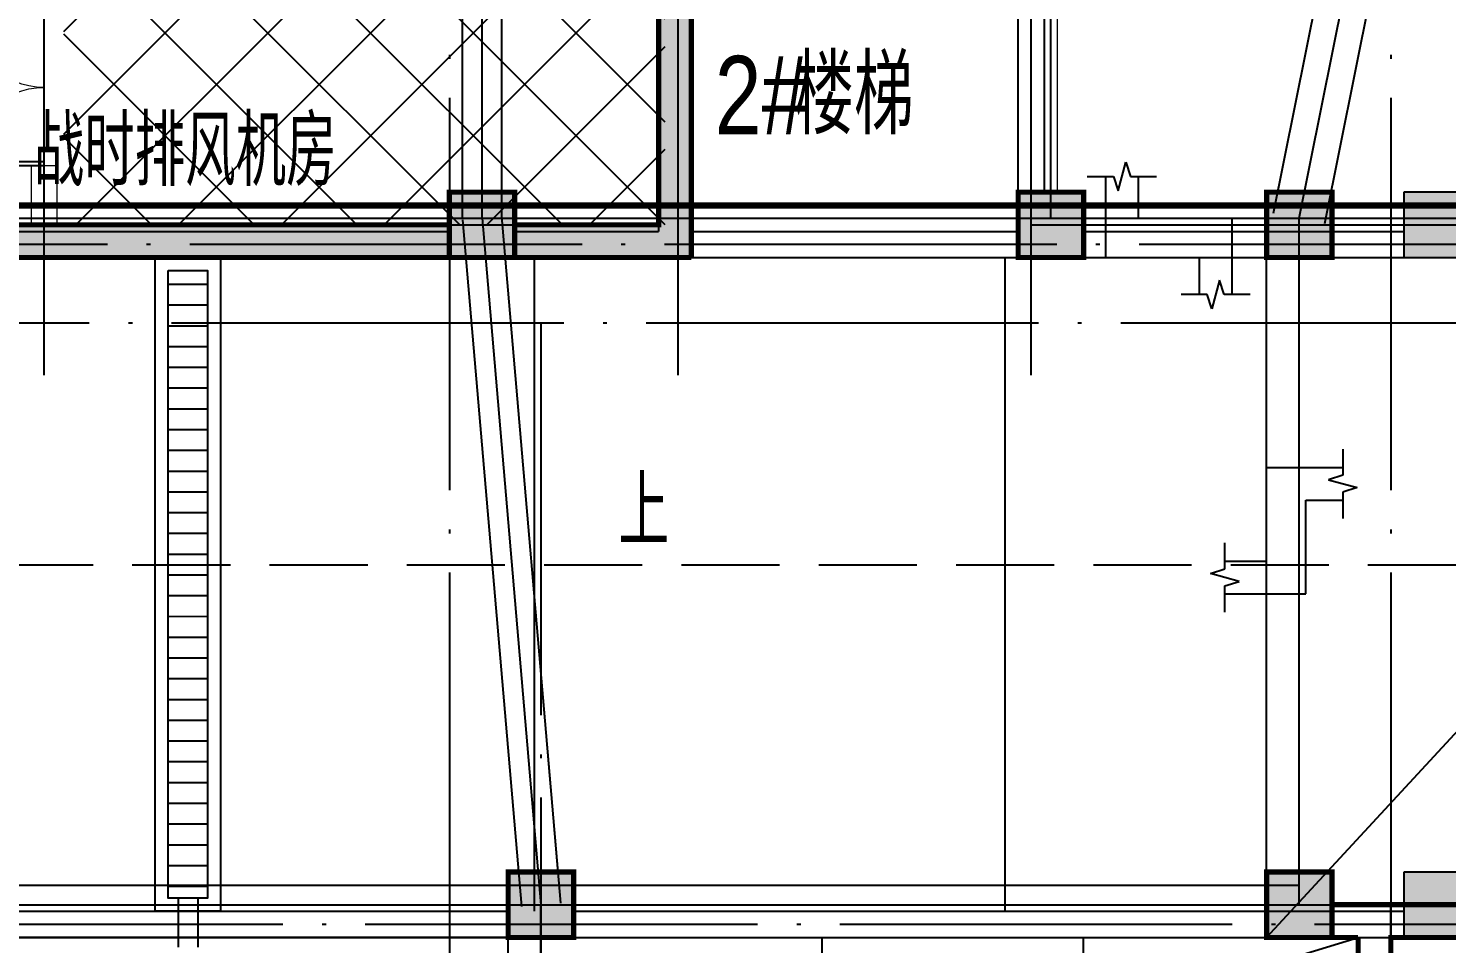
# Model space of a CAD drawing. Extents: x 290727 to 13733020, y 1731457 to 3643100.
# Drawn here: x 701043 to 711889, y 2174733 to 2181732 of the extents above; entities that cross this region are included whole.
import ezdxf

# ---------------------------------------------------------------- set-up
doc = ezdxf.new("R2010")
doc.units = 0
doc.header["$LTSCALE"] = 10
doc.header["$PDSIZE"] = 0.5
for name, pattern in [('DASH', [0.35, 0.25, -0.1]), ('DASHED', [0.75, 0.5, -0.25]), ('DOTE', [2.4200000000000004, 2, -0.2, 0.02, -0.2])]:
    doc.linetypes.add(name, pattern=pattern)
doc.layers.get('0').update_dxf_attribs({"linetype": 'CONTINUOUS'})
for name, color, linetype in [('-A-车行道路', 8, 'CONTINUOUS'), ('BEAM_CONT', 4, 'CONTINUOUS'), ('BEAM_DASH', 144, 'DASHED'), ('COLU', 2, 'CONTINUOUS'), ('COLUMN', 9, 'CONTINUOUS'), ('DIM_SYMB', 3, 'CONTINUOUS'), ('DOTE', 8, 'DOTE'), ('PUB_HATCH', 8, 'CONTINUOUS'), ('PUB_TEXT', 7, 'CONTINUOUS'), ('SPACE_HATCH', 8, 'CONTINUOUS'), ('STAIR', 2, 'CONTINUOUS'), ('THIN', 7, 'CONTINUOUS'), ('WALL', 255, 'CONTINUOUS'), ('WINDOW', 4, 'CONTINUOUS'), ('作业图', 4, 'CONTINUOUS'), ('填充', 8, 'CONTINUOUS'), ('文字', 4, 'CONTINUOUS'), ('板顶标高填充', 7, 'CONTINUOUS'), ('楼板文字', 211, 'CONTINUOUS'), ('看线', 163, 'CONTINUOUS'), ('防火分区示意线', 4, 'CONTINUOUS')]:
    doc.layers.add(name, color=color, linetype=linetype)
for name, color, linetype, true_color in [('1106', 7, 'CONTINUOUS', 0x89bf5f), ('2106', 7, 'CONTINUOUS', 0x64cfcf), ('2206', 7, 'CONTINUOUS', 0x3474d4)]:
    doc.layers.add(name, color=color, linetype=linetype, true_color=true_color)
doc.layers.add('X-人防$0$人防', color=210, linetype='CONTINUOUS', lineweight=20)
doc.layers.add('人防', color=210, linetype='CONTINUOUS', lineweight=20)
doc.layers.get('0').off()
doc.styles.add('_TCH_DIM', font='SIMPLEX', dxfattribs={"bigfont": 'GBCBIG'})
doc.styles.add('HNSJY', font='HNSJY-07', dxfattribs={"width": 0.8, "bigfont": 'HNSJY-HZ'})

# ---------------------------------------------------------------- blocks, each defined once
blk = doc.blocks.new('A$C55C93FC2')
at = {"layer": 'DOTE', "linetype": 'DOTE', "ltscale": 150}
for p, q in [((219334.4150152878, 76542.35001189262), (219334.4150152878, 12199.99773951061)), ((226534.4150152878, 76542.35001189262), (226534.4150152875, 12199.99773951061)), ((238498.5054619685, 53642.35000239545), (211646.9986927584, 53642.35000241501)), ((10299.45606850734, 53042.35001869965), (252290.8196143163, 53042.35001869965)), ((220034.4150152878, 53042.35001869965), (220034.4150152878, 12199.99773951061)), ((236210.9789424781, 48442.35000239545), (211736.0960728974, 48442.35000241501))]:
    blk.add_line(p, q, dxfattribs=at)
blk = doc.blocks.new('_FZH')
blk.add_lwpolyline([(-0.5, -0.5), (0.5, -0.5), (0.5, 0.5), (-0.5, 0.5)], close=True)
at = {"layer": 'PUB_HATCH'}
blk.add_solid([(-0.5, -0.5), (0.5, -0.5), (-0.5, 0.5), (0.5, 0.5)], dxfattribs=at)
blk = doc.blocks.new('X-人防$0$$DorLib2D$00000002')
for p, q in [((-0.5, -1e-16), (-0.5000000000000007, 0.4875)), ((-0.4750000000000007, 0.4875), (-0.5000000000000007, 0.4875)), ((-0.475, 0), (-0.4750000000000007, 0.4875)), ((0.475, 0), (0.4750000000000007, 0.4875)), ((0.4750000000000007, 0.4875), (0.5000000000000007, 0.4875)), ((0.5, -1e-16), (0.5000000000000007, 0.4875)), ((-0.5, -1e-16), (-0.475, 0)), ((0.5, -1e-16), (0.475, 0))]:
    blk.add_line(p, q)
at = {"lineweight": 13}
for centre, start, end in [((-0.4875, 0), 0, 88.53071641864632), ((0.4875, 0), 91.46928358135372, 180)]:
    blk.add_arc(centre, 0.4875, start, end, dxfattribs=at)
blk = doc.blocks.new('车库建筑作业图')
at = {"layer": 'SPACE_HATCH'}
for points in [[(705945.986848946, 2182480.617018904), (705862.6528357011, 2182330.617187241), (705862.6432526626, 2180230.60396999), (706112.6421118387, 2179980.604901475), (706112.6535201998, 2182480.616668466)], [(697812.4860672554, 2180230.572011726), (697462.4950002705, 2179980.570502554), (701163.114626364, 2179980.586459717), (701163.1135483579, 2180230.586459714)], [(701163.113606964, 2180230.586459715), (701163.1145384548, 2179980.586459716), (706112.6421118387, 2179980.604901475), (705862.6432526626, 2180230.60396999)]]:
    blk.add_hatch(color=256, dxfattribs=at).paths.add_polyline_path(points)
at = {"layer": '填充', "linetype": 'Continuous'}
h = blk.add_hatch(dxfattribs=at)
h.set_pattern_fill('ANSI37', color=256, scale=350, style=0)
h.set_pattern_definition([(45, (0, 0), (-392.8862052967754, 392.8862052967755), []), (135, (0, 0), (-392.8862052967755, -392.8862052967754), [])])
h.paths.add_polyline_path([(705912.626923214, 2180229.783669576), (701312.8545282711, 2180229.783669576), (701312.8545282711, 2186729.788512275), (705912.626923214, 2186729.788512275)])
at = {"layer": '看线'}
h = blk.add_hatch(dxfattribs=at)
h.set_pattern_fill('ANSI31', color=256, scale=100, angle=495.0027077823302, style=0)
h.set_pattern_definition([(180.0027077823302, (134335.5819632219, -448992.5440407693), (0.007502480085193497, -158.7499998227174), [])])
h.paths.add_polyline_path([(702112.6561305231, 2179879.787105255), (702412.6561304784, 2179879.787105255), (702412.6561304784, 2175079.787105247), (702112.6561305231, 2175079.787105247)])
at = {"layer": '-A-车行道路', "linetype": 'DASH', "ltscale": 300}
blk.add_line((694487.4871052136, 2177629.787105418), (721694.8345911112, 2177629.787105418), dxfattribs=at)
at = {"linetype": 'DASH', "ltscale": 150}
for points in [[(702187.518085184, 2175079.787105247), (702187.518085184, 2172479.787105237)], [(702337.518085184, 2175079.787105247), (702337.518085184, 2172479.787105237)]]:
    blk.add_lwpolyline(points, dxfattribs=at)
at = {"layer": 'DIM_SYMB', "linetype": 'Continuous'}
blk.add_lwpolyline([(703912.5180852052, 2177615.281018726, 0, 0, 0), (707062.5180852035, 2177615.281018717, 120, 0, 0), (707512.5180852035, 2177615.281018715, 0, 0, 0)], format="xyseb", dxfattribs=at)
at = {"layer": 'DOTE', "linetype": 'Continuous', "ltscale": 150}
for p, q in [((701162.6561370065, 2179079.787121582), (701162.6561370065, 2187879.787114702)), ((706012.6561370065, 2179079.787121582), (706012.6561370065, 2187879.787114702)), ((708712.6561370055, 2179079.787121526), (708712.6561369738, 2187879.787114702))]:
    blk.add_line(p, q, dxfattribs=at)
at = {"layer": 'STAIR', "flags": 128}
for points in [[(702012.6561305231, 2179979.787105255), (702512.6561304784, 2179979.787105255), (702512.6561304784, 2174979.787105247), (702012.6561305231, 2174979.787105247)], [(702112.6561305231, 2179879.787105255), (702412.6561304784, 2179879.787105255), (702412.6561304784, 2175079.787105247), (702112.6561305231, 2175079.787105247)]]:
    blk.add_lwpolyline(points, close=True, dxfattribs=at)
for points in [[(704912.5180851781, 2174979.787105247), (704912.5180852279, 2179979.787105252)], [(708512.5180851781, 2174979.787105212), (708512.5180852279, 2179979.787105216)]]:
    blk.add_lwpolyline(points, dxfattribs=at)
at = {"layer": 'WALL', "linetype": 'Continuous'}
for p, q in [((708612.656136974, 2180179.787105219), (708612.6561369594, 2185099.783052812)), ((708812.6561369791, 2180479.066890136), (708812.6561369572, 2184979.783052832)), ((705862.6561370073, 2184329.001117936), (705862.6561369606, 2180179.787105593)), ((706112.6561370073, 2184329.001117936), (706112.6561369994, 2180179.787105226)), ((697962.3622060546, 2180179.787120752), (704263.1848549806, 2180179.787108554)), ((704763.1848554688, 2180179.787107716), (705862.6561369606, 2180179.787105593)), ((706112.6561369994, 2180179.787105226), (708612.656136974, 2180179.787105219)), ((709113.0467553711, 2180179.787105199), (711562.6561303711, 2180179.787105241)), ((697962.3622060546, 2179979.787120724), (704263.1848549804, 2179979.787108548)), ((704763.1848554688, 2179979.787107539), (706012.6561368181, 2179979.787105231)), ((706012.6561370069, 2179979.787105231), (708613.046755371, 2179979.787105218)), ((709113.0467553711, 2179979.787105251), (711562.6561303711, 2179979.787105289)), ((698862.518084961, 2174979.787105264), (704712.6561303711, 2174979.787105245)), ((705212.656130371, 2174979.78710521), (711562.6561303711, 2174979.787105228)), ((698862.518084961, 2174779.787105214), (704712.6561303711, 2174779.787105225)), ((705212.656130371, 2174779.787105209), (711562.6561303711, 2174779.787105213))]:
    blk.add_line(p, q, dxfattribs=at)
at = {"layer": 'X-人防$0$人防', "color": 6, "linetype": 'Continuous'}
for p, q in [((701263.0918438203, 2180680.711850007), (701063.0918439822, 2180680.703802452)), ((701063.0918439822, 2180680.703802452), (701063.1099557193, 2180230.586028497)), ((701263.1099558489, 2180230.586832298), (701263.0918438203, 2180680.711850007))]:
    blk.add_line(p, q, dxfattribs=at)
at = {"layer": '人防'}
for p, q in [((706112.6535201998, 2182480.616668466), (706112.6421118387, 2179980.604901475)), ((705862.6528357011, 2182330.617187241), (705862.6432526626, 2180230.60396999)), ((697812.4860672554, 2180230.572011726), (701163.1135483579, 2180230.586459714)), ((701163.113606964, 2180230.586459715), (705862.6432526626, 2180230.60396999)), ((697462.4950002705, 2179980.570502554), (701163.114626364, 2179980.586459717)), ((701163.1145384548, 2179980.586459716), (706112.6421118387, 2179980.604901475))]:
    blk.add_line(p, q, dxfattribs=at)
at = {"layer": '文字', "linetype": 'Continuous'}
for p, q in [((707112.5180851708, 2172879.787105238), (707112.5180851731, 2174779.787105241)), ((709112.5180851708, 2172879.787105235), (709112.5180851731, 2174779.787105239))]:
    blk.add_line(p, q, dxfattribs=at)
at = {"layer": '防火分区示意线', "color": 5, "linetype": 'DASH', "ltscale": 300, "const_width": 50, "elevation": -2.017032051709331}
blk.add_lwpolyline([(720199.1199904542, 2196128.159722929), (720199.1199904656, 2191679.093963503), (723949.3485857864, 2191679.091178172), (723949.4707429449, 2189978.184124262), (720199.1199904459, 2189978.156051981), (720199.1199904389, 2180376.58875756), (697948.7286175672, 2180378.131767176), (697948.84722088, 2186978.135115922), (688648.8403106265, 2186978.462039247), (688648.8400155313, 2180218.460796762), (690948.8400329923, 2180218.440601225), (690948.8400329923, 2173578.159723115), (690748.8400329923, 2173578.159723115), (690748.8400329923, 2179078.174018007), (683548.9022674848, 2179077.916716765), (683548.8748761514, 2180618.444201214), (683548.8595907034, 2181478.15972309), (682759.900056763, 2181478.15972309)], dxfattribs=at)
at = {"layer": 'COLUMN', "linetype": 'Continuous', "xscale": 500, "yscale": 500, "zscale": 500, "rotation": 270}
for p in [(704513.184855329, 2180229.787105261), (708863.0467554772, 2180229.066890396), (711812.6561304637, 2180229.78710524), (704962.6561304784, 2175029.787105212), (711812.6561304628, 2175029.787105212)]:
    blk.add_blockref('_FZH', p, dxfattribs=at)
at = {"layer": 'WINDOW', "color": 7, "xscale": -1200, "yscale": 1200, "zscale": 1200, "rotation": 90.00230545460734}
blk.add_blockref('X-人防$0$$DorLib2D$00000002', (701163.067701237, 2181280.707825744), dxfattribs=at)
at = {"layer": '文字', "linetype": 'Continuous'}
blk.add_blockref('A$C55C93FC2', (484928.2411151752, 2126437.437102827), dxfattribs=at)
at = {"layer": 'PUB_TEXT', "style": '_TCH_DIM'}
blk.add_text('战时排风机房', height=536.1702127659574, dxfattribs=at).set_placement((701083.5045091496, 2180526.355320803))
at = {"layer": 'PUB_TEXT', "linetype": 'Continuous', "style": '_TCH_DIM'}
blk.add_text('上', height=536.1702127659574, dxfattribs=at).set_placement((705556.1351064809, 2177772.78101872))
at = {"layer": '文字', "linetype": 'Continuous', "style": 'HNSJY', "width": 0.8}
for s, height, p in [('楼梯', 599.9999999999998, (706900.2079199293, 2180921.173951081)), ('2#', 600, (706292.2079199293, 2180921.173951081))]:
    blk.add_text(s, height=height, dxfattribs=at).set_placement(p)
blk = doc.blocks.new('人防-l')
at = {"layer": '2106'}
for points in [[(856654.5344224663, -952883.6890150621), (856154.5344224663, -952883.6890150621), (856154.5344224663, -953383.6890150621), (856654.5344224663, -953383.6890150621)], [(861004.8469224663, -952883.6890150621), (860504.8469224663, -952883.6890150621), (860504.8469224663, -953383.6890150621), (861004.8469224663, -953383.6890150621)], [(862904.4094224663, -952883.6890150621), (862404.4094224663, -952883.6890150621), (862404.4094224663, -953383.6890150621), (862904.4094224663, -953383.6890150621)], [(857104.5969224663, -958083.6929213121), (856604.5969224663, -958083.6929213121), (856604.5969224663, -958583.6929213121), (857104.5969224663, -958583.6929213121)], [(862904.4094224663, -958083.6929213121), (862404.4094224663, -958083.6929213121), (862404.4094224663, -958583.6929213121), (862904.4094224663, -958583.6929213121)]]:
    blk.add_hatch(color=0, dxfattribs=at).paths.add_polyline_path(points)
at = {"color": 0}
for p, q in [((862654.4094224663, -953083.6890150621), (863954.4094224663, -946583.7827650621)), ((860604.8469224663, -953083.6890150621), (860604.8469224663, -948583.2280775621)), ((856404.5344224663, -953083.6890150621), (856404.5344224663, -950908.7827650621)), ((857904.8469224663, -953083.6890150621), (857904.8469224663, -950908.7827650621)), ((849604.5969224663, -953083.6890150621), (856404.5344224663, -953083.6890150621)), ((856404.5344224663, -953083.6890150621), (856854.5969224663, -958333.6929213121)), ((856404.5344224663, -953083.6890150621), (857904.8469224663, -953083.6890150621)), ((857904.8469224663, -953083.6890150621), (860604.8469224663, -953083.6890150621)), ((860604.8469224663, -953083.6890150621), (862654.4094224663, -953083.6890150621)), ((862654.4094224663, -953083.6890150621), (867354.4094224663, -953083.6890150621)), ((862654.4094224663, -958333.6929213121), (862654.4094224663, -953083.6890150621)), ((850304.2844224663, -958333.6929213121), (856854.5969224663, -958333.6929213121)), ((856854.5969224663, -958333.6929213121), (862654.4094224663, -958333.6929213121)), ((856855.0344224663, -960633.7437025621), (856854.5969224663, -958333.6929213121)), ((862654.4094224663, -958333.6929213121), (863354.4094224663, -958333.6929213121)), ((863354.4094224663, -958333.6929213121), (867354.4094224663, -958333.6929213121)), ((863355.0344224663, -960633.7437025621), (863354.4094224663, -958333.6929213121))]:
    blk.add_line(p, q, dxfattribs=at)
for p in [(856404.5344224663, -953083.6890150621), (857904.8469224663, -953083.6890150621), (860604.8469224663, -953083.6890150621), (862654.4094224663, -953083.6890150621), (856854.5969224663, -958333.6929213121), (862654.4094224663, -958333.6929213121), (863354.4094224663, -958333.6929213121)]:
    blk.add_point(p, dxfattribs=at)
at = {"layer": '1106', "color": 0}
for p, q in [((858004.8469224663, -953383.6890150621), (858004.8469224663, -950908.7827650621)), ((857754.8469224663, -953133.6890150621), (857754.8469224663, -951033.7827650621)), ((849604.5969224663, -953133.6890150621), (856404.5344224663, -953133.6890150621)), ((856404.5344224663, -953133.6890150621), (857754.8469224663, -953133.6890150621)), ((849354.5969224663, -953383.6890150621), (856404.5344224663, -953383.6890150621)), ((856404.5344224663, -953383.6890150621), (858004.8469224663, -953383.6890150621)), ((862654.4094224663, -958333.6929213121), (863354.4094224663, -958333.6929213121)), ((863354.4094224663, -958333.6929213121), (867354.4094224663, -958333.6929213121)), ((862654.4094224663, -958583.6929213121), (863104.4719224663, -958583.6929213121)), ((863105.0344224663, -960733.7437025621), (863104.4719224663, -958583.6929213121)), ((863354.4719224663, -958583.6929213121), (867354.4094224663, -958583.6929213121)), ((863354.9719224663, -960483.7437025621), (863354.4719224663, -958583.6929213121))]:
    blk.add_line(p, q, dxfattribs=at)
at = {"layer": '2106', "color": 0, "linetype": 'Continuous'}
for points in [[(856654.5344224663, -952883.6890150621), (856154.5344224663, -952883.6890150621), (856154.5344224663, -953383.6890150621), (856654.5344224663, -953383.6890150621)], [(861004.8469224663, -952883.6890150621), (860504.8469224663, -952883.6890150621), (860504.8469224663, -953383.6890150621), (861004.8469224663, -953383.6890150621)], [(862904.4094224663, -952883.6890150621), (862404.4094224663, -952883.6890150621), (862404.4094224663, -953383.6890150621), (862904.4094224663, -953383.6890150621)], [(857104.5969224663, -958083.6929213121), (856604.5969224663, -958083.6929213121), (856604.5969224663, -958583.6929213121), (857104.5969224663, -958583.6929213121)], [(862904.4094224663, -958083.6929213121), (862404.4094224663, -958083.6929213121), (862404.4094224663, -958583.6929213121), (862904.4094224663, -958583.6929213121)]]:
    blk.add_lwpolyline(points, close=True, dxfattribs=at)
at = {"layer": '2206', "color": 0}
for p, q in [((862458.2844224663, -953044.4624525621), (863758.2844224663, -946544.5562025621)), ((862458.2844224663, -953044.4624525621), (863758.2844224663, -946544.5562025621)), ((862850.5344224663, -953122.9155775621), (864150.5344224663, -946623.0093275621)), ((860504.8469224663, -953083.6890150621), (860504.8469224663, -948583.2280775621)), ((860504.8469224663, -953083.6890150621), (860504.8469224663, -948583.2280775621)), ((860754.8469224663, -953083.6890150621), (860754.8469224663, -948583.2280775621)), ((856254.5344224663, -953083.6890150621), (856254.5344224663, -950908.7827650621)), ((856254.5344224663, -953083.6890150621), (856254.5344224663, -950908.7827650621)), ((856554.5344224663, -953083.6890150621), (856554.5344224663, -950908.7827650621)), ((856553.9719224663, -953070.8765150621), (857004.0344224663, -958320.8804213121)), ((856553.9719224663, -953070.8765150621), (857004.0344224663, -958320.8804213121)), ((856255.0969224663, -953096.5015150621), (856705.1594224663, -958346.5054213121)), ((857904.8469224663, -953083.6890150621), (860604.8469224663, -953083.6890150621)), ((857904.8469224663, -953083.6890150621), (860604.8469224663, -953083.6890150621)), ((860604.8469224663, -953133.6890150621), (862654.4094224663, -953133.6890150621)), ((860604.8469224663, -953133.6890150621), (862654.4094224663, -953133.6890150621)), ((862404.4094224663, -958333.6929213121), (862404.4094224663, -953083.6890150621)), ((862404.4094224663, -958333.6929213121), (862404.4094224663, -953083.6890150621)), ((862654.4094224663, -958333.6929213121), (862654.4094224663, -953083.6890150621)), ((862654.4094224663, -953133.6890150621), (867354.4094224663, -953133.6890150621)), ((862654.4094224663, -953133.6890150621), (867354.4094224663, -953133.6890150621)), ((857904.8469224663, -953383.6890150621), (860604.8469224663, -953383.6890150621)), ((860604.8469224663, -953383.6890150621), (862654.4094224663, -953383.6890150621)), ((862654.4094224663, -953383.6890150621), (867354.4094224663, -953383.6890150621)), ((850304.2844224663, -958183.6929213121), (856854.5969224663, -958183.6929213121)), ((850304.2844224663, -958183.6929213121), (856854.5969224663, -958183.6929213121)), ((856854.5969224663, -958183.6929213121), (862654.4094224663, -958183.6929213121)), ((856854.5969224663, -958183.6929213121), (862654.4094224663, -958183.6929213121)), ((856605.0344224663, -960633.7437025621), (856604.5969224663, -958333.6929213121)), ((856605.0344224663, -960633.7437025621), (856604.5969224663, -958333.6929213121)), ((856855.0344224663, -960633.7437025621), (856854.5969224663, -958333.6929213121)), ((850304.2844224663, -958583.6929213121), (856854.5969224663, -958583.6929213121)), ((856854.5969224663, -958583.6929213121), (862654.4094224663, -958583.6929213121))]:
    blk.add_line(p, q, dxfattribs=at)
blk = doc.blocks.new('梁图-10.22')
at = {"layer": 'BEAM_CONT', "color": 0, "lineweight": 18}
for p, q in [((-1402123.791677306, 228908.4121880592), (-1402123.791677306, 224707.9512505583)), ((-1402123.791677306, 224507.9512505592), (-1404623.791677306, 224507.9512505592)), ((-1404623.791677306, 224207.9512505527), (-1402123.791677306, 224207.9512505527)), ((-1401623.791677306, 224207.9512505527), (-1400224.229177306, 224207.9512505527)), ((-1400224.229177306, 224207.9512505527), (-1400224.229177306, 219507.9473443087)), ((-1399724.229177306, 224207.9512505527), (-1395399.229177306, 224207.9512505527)), ((-1411874.354177306, 219007.9473443092), (-1406024.041677306, 219007.9473443092)), ((-1406023.994128531, 219007.9473443092), (-1406023.632713806, 217107.8965630592))]:
    blk.add_line(p, q, dxfattribs=at)
at = {"layer": 'BEAM_DASH', "color": 0, "lineweight": 18}
for p, q in [((-1406374.163792655, 230707.8575005592), (-1406374.106100416, 224707.9512505583)), ((-1406074.106100403, 224707.9512505583), (-1406074.163792642, 230707.8575005592)), ((-1398924.229177306, 230777.665289137), (-1400138.189494065, 224707.9512505583)), ((-1399730.267706683, 224707.9512505583), (-1398530.269149011, 230707.8575005592)), ((-1401823.791677306, 224707.9512505583), (-1401823.791677306, 229008.4121880583)), ((-1400224.229177306, 224507.9512505592), (-1401623.791677306, 224507.9512505592)), ((-1395274.229177306, 224457.9512505592), (-1399724.229177306, 224457.9512505592)), ((-1406348.936503025, 224207.9512505527), (-1405946.023372705, 219507.9473443087)), ((-1405644.923045252, 219507.9473443092), (-1406047.836175571, 224207.9512505527)), ((-1399974.229177306, 219507.9473443092), (-1399974.229177306, 224207.9512505527)), ((-1406024.041677306, 219407.9473443143), (-1411874.354177306, 219407.9473443143)), ((-1400224.229177306, 219407.9473443143), (-1405524.041677306, 219407.9473443143)), ((-1405773.632709284, 217107.8965630592), (-1405773.994124009, 219007.9473443092)), ((-1405524.041677306, 219007.9473443092), (-1400224.229177306, 219007.9473443092))]:
    blk.add_line(p, q, dxfattribs=at)
at = {"layer": 'COLU', "color": 0, "const_width": 40}
for points in [[(-1405974.104177306, 224707.9512505499), (-1406474.104177306, 224707.9512505499), (-1406474.104177306, 224207.9512505527), (-1405974.104177306, 224207.9512505527)], [(-1401623.791677306, 224707.9512505499), (-1402123.791677306, 224707.9512505499), (-1402123.791677306, 224207.9512505527), (-1401623.791677306, 224207.9512505527)], [(-1399724.229177306, 224707.9512505499), (-1400224.229177306, 224707.9512505499), (-1400224.229177306, 224207.9512505527), (-1399724.229177306, 224207.9512505527)], [(-1405524.041677306, 219507.9473443008), (-1406024.041677306, 219507.9473443008), (-1406024.041677306, 219007.9473443092), (-1405524.041677306, 219007.9473443092)], [(-1399724.229177306, 219507.9473443008), (-1400224.229177306, 219507.9473443008), (-1400224.229177306, 219007.9473443092), (-1399724.229177306, 219007.9473443092)]]:
    blk.add_lwpolyline(points, close=True, dxfattribs=at)
at = {"layer": 'THIN', "color": 0}
for p, q in [((-1401360.448189878, 224716.559279222), (-1401300.448189878, 224936.559279222)), ((-1401300.448189878, 224936.559279222), (-1401265.448189878, 224826.559279222)), ((-1401595.448189878, 224826.559279222), (-1401395.448189878, 224826.559279222)), ((-1401455.448189878, 224826.559279222), (-1401455.448189878, 224207.9512505569)), ((-1401395.448189878, 224826.559279222), (-1401360.448189878, 224716.559279222)), ((-1401265.448189878, 224826.559279222), (-1401065.448189878, 224826.559279222)), ((-1401205.448189878, 224826.559279222), (-1401205.448189878, 224507.9512505606)), ((-1401205.448189878, 224507.9512505606), (-1400488.772680999, 224507.9512505606)), ((-1400488.772680999, 224507.9512505606), (-1400488.772680999, 223924.7977175415)), ((-1401455.448189878, 224207.9512505569), (-1400738.772680999, 224207.9512505569)), ((-1400738.772680999, 224207.9512505569), (-1400738.772680999, 223924.7977175415)), ((-1400583.772680999, 224034.7977175415), (-1400643.772680999, 223814.7977175415)), ((-1400548.772680999, 223924.7977175415), (-1400583.772680999, 224034.7977175415)), ((-1400678.772680999, 223924.7977175415), (-1400878.772680999, 223924.7977175415)), ((-1400643.772680999, 223814.7977175415), (-1400678.772680999, 223924.7977175415)), ((-1400348.772680999, 223924.7977175415), (-1400548.772680999, 223924.7977175415)), ((-1399641.075644217, 222743.0172722535), (-1399641.075644217, 222543.0172722535)), ((-1400224.229177233, 222603.0172722535), (-1399641.075644217, 222603.0172722535)), ((-1400224.229177233, 221886.3417633707), (-1400224.229177233, 222603.0172722535)), ((-1399641.075644217, 222543.0172722535), (-1399751.075644217, 222508.0172722535)), ((-1399751.075644217, 222508.0172722535), (-1399531.075644217, 222448.0172722535)), ((-1399531.075644217, 222448.0172722535), (-1399641.075644217, 222413.0172722535)), ((-1399641.075644217, 222413.0172722535), (-1399641.075644217, 222213.0172722498)), ((-1399924.229177233, 222353.0172722535), (-1399641.075644217, 222353.0172722535)), ((-1399924.229177233, 221636.3417633744), (-1399924.229177233, 222353.0172722535)), ((-1400542.837205894, 221826.3417633707), (-1400542.837205894, 222026.3417633707)), ((-1400652.837205894, 221791.3417633707), (-1400542.837205894, 221826.3417633707)), ((-1400542.837205894, 221886.3417633707), (-1400224.229177233, 221886.3417633707)), ((-1400432.837205894, 221731.3417633739), (-1400652.837205894, 221791.3417633707)), ((-1400542.837205894, 221696.3417633739), (-1400432.837205894, 221731.3417633739)), ((-1400542.837205894, 221496.3417633744), (-1400542.837205894, 221696.3417633739)), ((-1400542.837205894, 221636.3417633744), (-1399924.229177233, 221636.3417633744))]:
    blk.add_line(p, q, dxfattribs=at)
at = {"layer": 'WALL', "color": 0, "const_width": 40}
for points in [[(-1402123.791677306, 231207.1387504837), (-1404873.791677306, 231207.1387504842), (-1404873.791677306, 224457.9512505592), (-1405974.104177306, 224457.9512505592)], [(-1404623.791677306, 224207.9512506276), (-1404623.791677306, 230957.1387505578)], [(-1406474.104177306, 224457.9512505592), (-1412774.041677306, 224457.9512505592)], [(-1412774.041677306, 224207.9512505527), (-1406474.104177306, 224207.9512505527)], [(-1405974.104177306, 224207.9512505527), (-1404623.791677306, 224207.9512505527)], [(-1399273.644937275, 217107.8965630806), (-1399274.161244022, 219007.9473443092), (-1395149.229177306, 219007.9473443092), (-1395149.229177306, 219257.9473443078), (-1399724.229177306, 219257.9473443078)], [(-1399724.229177306, 219007.9473443092), (-1399524.161253253, 219007.9473443092)], [(-1399524.161253253, 219007.9473442878), (-1399523.644946505, 217107.8965630592)]]:
    blk.add_lwpolyline(points, dxfattribs=at)
at = {"layer": '板顶标高填充', "color": 0, "linetype": 'Continuous', "flags": 128}
blk.add_lwpolyline([(-1415574.358638475, 202307.9010291207), (-1415574.358638475, 196607.9572677203), (-1409674.366092016, 196607.9578678985), (-1409674.353403189, 199007.9558842648), (-1402674.366092032, 199007.9558842778), (-1402674.341701758, 196607.9529138482), (-1396774.372617102, 196607.9529090677), (-1396774.365359594, 191507.9558843481), (-1394374.366092016, 191507.9559608847), (-1394374.366092019, 196607.8979828651), (-1388473.988168803, 196607.5607833453), (-1388473.886607545, 199007.5333850849), (-1392374.086328241, 199007.303540457), (-1392374.086328326, 217107.956672085), (-1406024.085691125, 217105.4941658927), (-1406024.519101477, 219007.9498570692), (-1412574.224179859, 219007.9498570692), (-1412574.223027343, 202307.9566885442), (-1415574.358638475, 202307.9010291207)], dxfattribs=at)
at = {"layer": '楼板文字', "color": 0, "linetype": 'Continuous'}
for p, q in [((-1400223.761201874, 219007.9406920099), (-1395423.761211586, 224207.9512501424)), ((-1405773.604177306, 217107.8965630592), (-1399524.161253253, 219007.9473443092))]:
    blk.add_line(p, q, dxfattribs=at)

msp = doc.modelspace()

# ---------------------------------------------------------------- block references
at = {"layer": '作业图', "color": 8, "linetype": 'ByBlock', "extrusion": (8.375082255434633e-20, 6.906956049514209e-07, 0.9999999999997616)}
msp.add_blockref('梁图-10.22', (2110736.317229423, 1955771.835862295, -0.471097132047975), dxfattribs=at)
at = {"layer": '作业图', "linetype": 'Continuous'}
msp.add_blockref('车库建筑作业图', (0, 0), dxfattribs=at)
at = {"layer": '作业图', "color": 8, "linetype": 'ByBlock'}
msp.add_blockref('人防-l', (-151892.3437962893, 3133363.476128358), dxfattribs=at)

doc.saveas('drawing.dxf')
